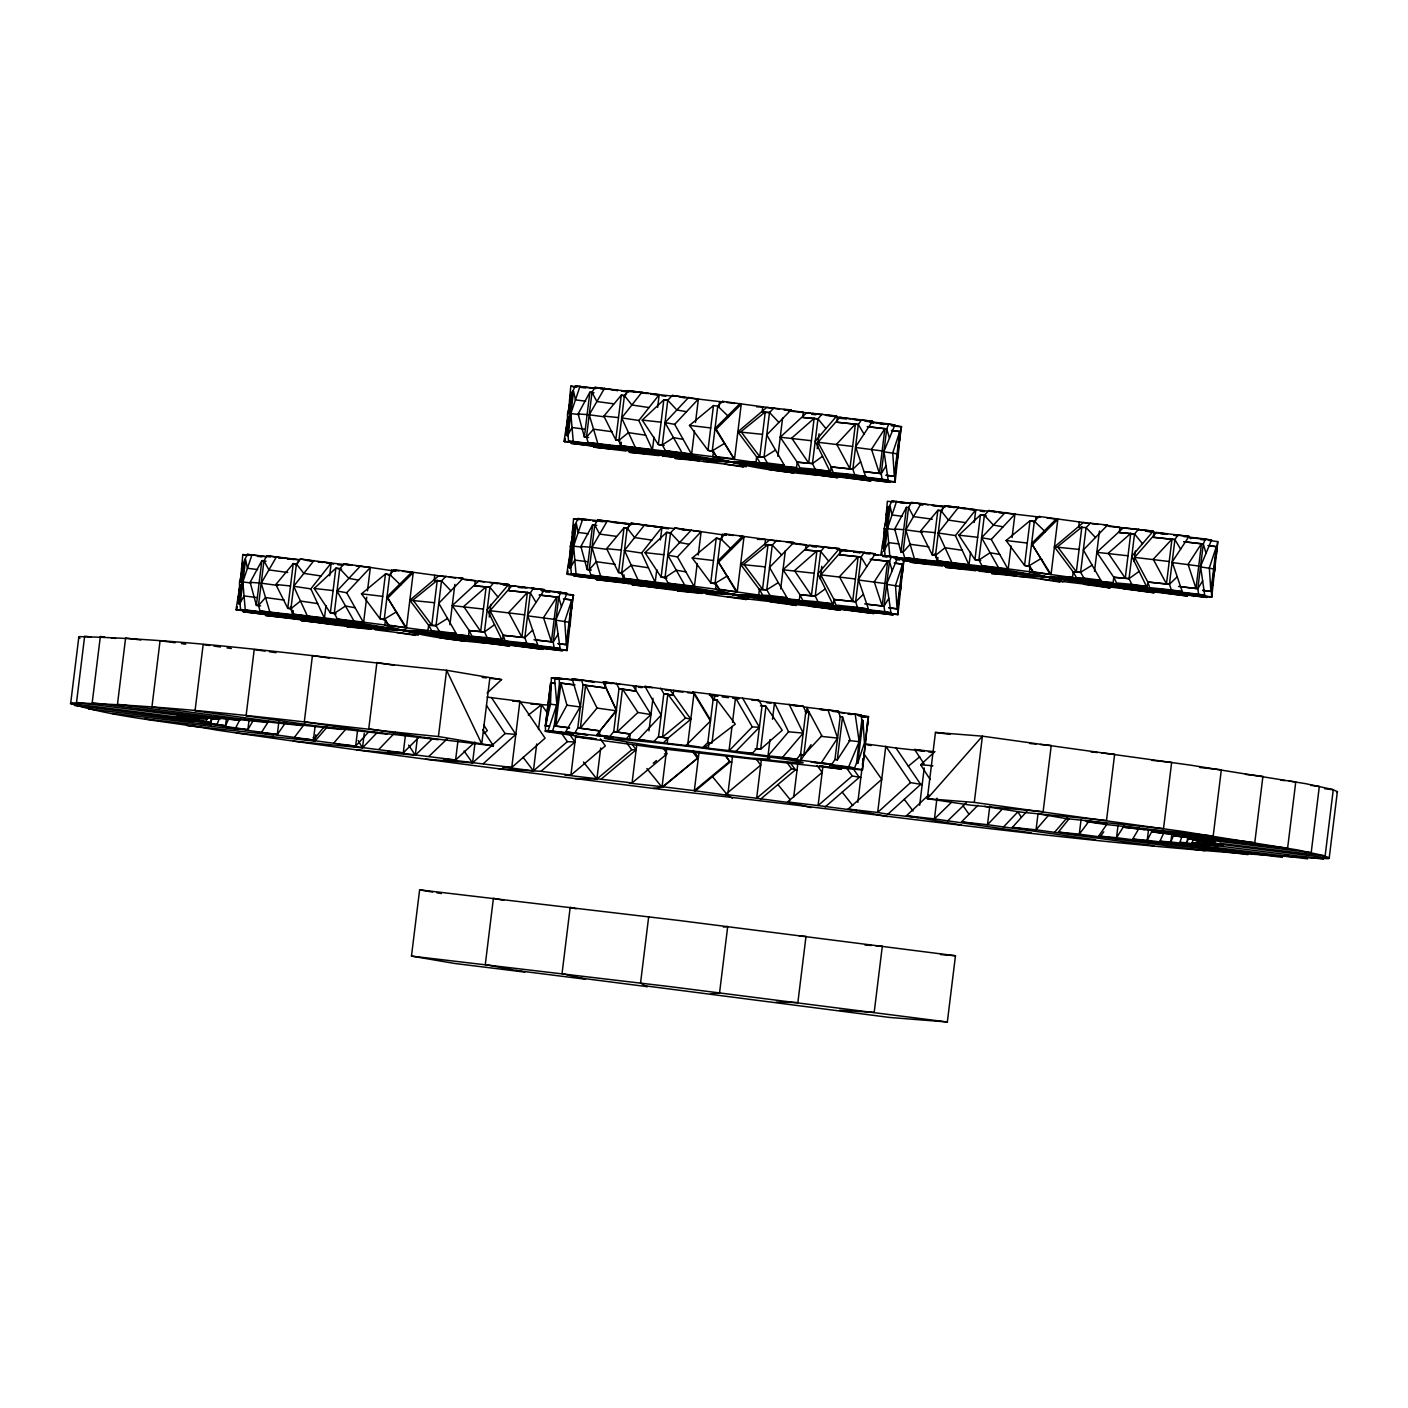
<?xml version="1.0" encoding="UTF-8"?>
<svg xmlns="http://www.w3.org/2000/svg" width="1408" height="1408" viewBox="0 0 1408 1408"><rect width="100%" height="100%" fill="white"/><g stroke="black" fill="none" stroke-linecap="round" stroke-linejoin="round"><path stroke-width="1.5" d="M256.326 597.502L244.059 595.918L239.272 604.296L239.554 582.085L244.763 559.574L247.333 554.382L270.459 556.97M863.139 758.718L862.418 769.965L819.544 766.075L841.632 769.102L671.194 749.813L585.922 738.302L575.45 736.736L596.2 738.936L545.618 731.456L545.336 725.877L550.493 704.194L551.39 678.005L561.581 679.254M584.338 429.106L572.053 427.522L567.266 435.899L567.547 413.688L572.757 391.178L575.344 386.003L594.37 388.062M587.101 561.669L574.816 560.085L570.029 568.462L570.31 546.251L575.52 523.741L578.107 518.549L597.133 520.608M570.486 612.938L570.363 623.022L567.987 633.266M898.867 543.928L888.642 542.626L883.854 550.986L884.136 528.792L889.346 506.264L891.915 501.09L912.982 503.413M898.48 444.541L898.357 454.643L895.998 464.869M901.243 577.104L901.12 587.189L899.237 595.373M1215.086 557.621L1214.946 569.73L1213.045 577.914M237.706 603.328L238.163 596.288M565.699 434.949L566.174 427.891M568.462 567.494L568.938 560.454M571.736 608.872L573.144 594.88L558.29 593.067M882.517 546.515L882.746 542.995M899.747 440.475L901.138 426.501L892.654 425.462M902.51 573.038L903.918 559.046L893.306 557.762M1216.318 555.562L1217.726 541.587L1209.243 540.549M240.504 580.712L242.792 554.558L249.146 555.333M577.157 386.936L570.786 386.162L568.515 412.333L569.589 404.184M546.163 725.208L551.091 684.939M586.291 520.274L573.549 518.725L571.278 544.896L572.352 536.73M573.144 594.88L567.125 650.566L566.826 644.741L572.317 600.019L563.464 598.875M858.018 715.282L868.208 716.514L862.418 769.965M885.262 525.413L887.374 501.248L893.728 502.04M863.051 765.107L868.208 716.514M901.138 426.501L895.118 482.17L894.837 476.344L900.328 431.622L891.475 430.496M903.918 559.046L897.882 614.733L897.6 608.907L903.091 564.186L894.238 563.042M1217.726 541.587L1211.707 597.256L1211.408 591.448L1216.899 546.726L1208.046 545.582M78.813 637.155L70.664 703.419L203.579 720.421M211.464 716.408L210.707 722.621L184.994 719.576L225.544 725.718L229.117 717.922M237.829 603.064L238.586 596.957M239.078 592.891L240.082 584.76L236.016 609.77L264.352 613.589M240.574 580.694L242.827 562.408M239.606 593.05L240.099 588.984M242.352 570.698L242.845 566.632M239.272 604.296L244.763 559.574M226.301 719.506L225.544 725.718L200.728 722.867L247.861 729.696L253.141 720.632M249.146 719.347L247.861 729.696L224.312 727.056L277.323 734.483L284.838 723.73M278.837 722.058L277.323 734.483L255.411 732.107L313.421 740.01L324.298 726.616M236.016 609.77L292.829 615.014L293.339 610.755M296.314 565.488L299.605 559.803L266.886 555.773L263.965 560.806L258.474 605.528L260.11 610.984L324.421 618.253L325.987 605.528M329.648 575.784L331.197 563.042L300.291 559.029L296.419 563.939L290.928 608.661L293.515 614.24L310.693 616.81M315.216 725.507L313.421 740.01L293.515 737.915L355.643 746.152L368.544 732.019M315.779 734.87L315.022 741.083L236.35 732.952M293.515 614.24L363.581 622.67L366.714 597.203M367.488 590.832L370.357 567.459L344.274 563.851L339.768 568.656L334.277 613.378L337.48 619.062L347.142 620.787M357.667 729.59L355.643 746.152L338.043 744.41L403.269 752.858L419.602 736.578M364.267 733.392L362.49 747.877L293.357 741.101M567.125 650.566L539.528 647.205C487.714 643.104 434.562 641.221 384.806 625.187L385.458 619.942L379.966 618.693L385.458 573.971L390.949 575.221L385.458 573.971L361.486 593.824L379.966 618.693L385.458 619.942L388.925 625.698L384.261 619.221L389.752 574.499L394.522 569.747L445.192 576.646M391.16 573.478L391.6 569.976L399.062 570.891M539.528 647.205L502.586 640.552L406.454 627.827L413.23 572.616L402.406 571.296M405.31 736.296L403.269 752.858L388.256 751.485L455.594 760.003L474.619 742.35M448.853 633.213L456.245 633.547L438.768 603.258L463.021 578.336L438.733 575.819L409.851 600.23L428.63 625.275L427.979 630.52C372.821 631.664 317.522 623.621 263.595 613.131M450.894 590.797L441.514 580.906L434.122 580.554L434.755 575.309M417.296 738.637L415.272 755.198L356.752 749.883M456.245 633.547L439.331 631.382L436.022 625.627L441.514 580.906L446.125 576.171M449.891 624.712L454.854 584.373M503.694 900.293L493.416 898.304L485.285 964.568L524.744 972.083L454.784 963.477L411.47 956.102L419.619 889.856L677.882 920.339L955.469 955.75L947.338 1021.997L889.662 1017.456L645.198 985.846L640.552 983.03L648.683 916.784M482.645 729.52L493.416 745.835L438.434 736.525L446.582 670.278C324.403 658.504 202.33 639.672 79.57 636.627L78.531 637.349L79.974 638.37M486.622 638.282L501.864 639.672L487.203 609.594L508.658 584.461L478.773 581.082L452.25 605.598L469.198 630.573L468.565 635.818L334.558 624.501M497.922 597.027L489.949 587.242L474.69 585.851L475.341 580.606L460.574 578.653M457.882 741.382L455.594 760.003L443.397 759L511.755 767.483L545.09 738.179L519.904 701.219L487.098 697.136M501.864 639.672L487.238 637.666L484.458 631.963L489.949 587.242L494.032 582.454M489.227 617.056L490.794 604.314M475.077 742.21L472.542 762.907L425.568 759.158M489.878 677.653L481.747 743.899L446.582 670.278L501.547 679.589L487.133 693.088M516.067 642.576L537.68 644.864L527.595 615.243L544.456 589.653L511.931 585.728L490.002 610.685L503.237 635.307L502.586 640.552L300.538 619.766M536.026 602.448L530.341 592.874L508.728 590.586L509.362 585.341L501.389 584.214M537.68 644.864L526.768 643.227L524.85 637.595L530.341 592.874L533.544 588.016M565.84 434.667L568.075 416.381M570.082 400.118L570.821 394.011M567.618 424.67L568.11 420.605M569.114 412.474L569.606 408.408M567.266 435.899L572.757 391.178M536.712 743.987L533.403 770.898L498.714 768.768M538.49 729.502L541.534 704.651L549.155 705.056M560.155 648.613L554.03 647.504L553.238 642.013L558.73 597.291L560.806 592.293L566.949 593.402L555.984 619.643L560.155 648.613L534.301 645.638M568.603 567.23L570.856 548.926M572.845 532.664L573.848 524.533L572.334 532.805M569.131 567.389L569.624 563.323M570.381 557.216L570.874 553.15M571.877 545.019L572.37 540.954M573.373 532.822L573.866 528.757M570.029 568.462L575.52 523.741M575.731 735.821L570.909 775.157L564.872 774.963L632.069 782.936L667.198 753.685L663.344 748.405M568.022 416.275L564.01 441.373L620.822 446.618L621.35 442.376M565.682 731.878L599.262 735.944L599.878 730.91L616.581 710.846L603.592 682.739L572.176 678.867L580.413 706.411L565.682 731.878L587.77 734.906L548.029 730.699L556.846 704.458L554.541 677.688L580.325 680.645M581.486 679.712L583.053 684.957L605.141 687.966L605.774 682.933L612.093 683.566M600.706 748L596.886 779.046L575.045 778.571M571.102 546.902L566.773 573.936L623.586 579.181L624.114 574.922M634.92 392.146L594.898 387.376L591.976 392.427L586.485 437.131L588.122 442.587L652.432 449.874L653.998 437.131M657.642 407.405L659.208 394.662L628.285 390.632L624.43 395.542L618.939 440.264L621.509 445.843L638.686 448.413M596.834 734.87L629.605 739.059L630.221 734.026L650.954 714.56L633.019 685.731L603.328 681.877L616.37 710.09L596.834 734.87L613.325 737.334L599.262 735.944M616.528 683.267L619.01 688.635L635.483 691.099L636.117 686.066L649.686 687.562M634.04 524.322L597.661 519.939L594.739 524.973L589.248 569.694L590.885 575.15L655.195 582.419L656.762 569.694M660.405 539.95L661.971 527.226L631.066 523.195L627.194 528.106L621.702 572.827L624.272 578.406L641.45 580.976M636.909 743.6L632.069 782.936L629.306 783.147L663.115 786.808L698.386 757.539L693.211 750.499M648.965 730.875L652.96 698.262M621.509 445.843L691.592 454.291L694.461 430.936M695.499 422.435L698.368 399.08L672.267 395.454L667.762 400.259L662.27 444.981L665.491 450.666L675.154 452.408M638.44 739.394L667.198 743.301L667.814 738.267L690.835 719.224L669.997 689.885L644.952 686.4L661.179 715.141L638.44 739.394L647.715 741.066L629.605 739.059M660.722 688.213L663.819 693.669L673.077 695.341L673.693 690.307L694.074 692.718L710.512 719.928M666.829 747.894L662.006 787.23L653.33 788.41M728.728 416.715L717.763 406.102L713.469 405.592L707.978 450.314L713.469 451.563L716.936 457.301L712.272 450.824L717.763 406.102L722.515 401.368L779.469 409.077M624.272 578.406L694.355 586.837L697.224 563.482M698.262 554.998L701.131 531.643L675.03 528.018L670.542 532.822L665.051 577.544L668.254 583.229L677.917 584.954M718.96 406.842L719.594 401.597L723.712 402.09L722.515 401.368M687.579 745.712L694.074 692.718L692.947 692.014L710.459 721.037L686.435 745.008L687.579 745.712L667.198 743.301M719.699 589.864L715.035 583.387L720.526 538.666L725.278 533.914L780.138 541.358M718.819 588.421L716.232 584.109L710.741 582.859L692.243 557.99L716.232 538.138L721.723 539.387L722.357 534.142L726.475 534.653L725.278 533.914M665.491 450.666L734.466 459.448L741.242 404.237L716.214 429.194L734.466 459.448L895.118 482.17M699.142 751.326L694.32 790.662L727.707 795.309L732.354 798.125M709.773 694.056L758.859 700.251L762.045 705.778L756.765 748.704L752.347 753.245L708.347 748.246L708.963 743.213L707.837 742.509L713.099 699.582L709.773 694.056L692.947 692.014M714.859 695.253L714.243 700.286L717.253 700.093L735.275 724.152L704.405 747.771L686.435 745.008M897.882 614.733L737.229 591.994L744.005 536.782L739.675 536.254M776.864 464.816L784.256 465.168L766.762 434.878L791.032 409.957L766.726 407.44L737.845 431.834L756.624 456.896L755.99 462.141L703.155 461.419L564.01 441.373M778.906 422.418L769.507 412.509L762.115 412.174L762.766 406.93L756.659 406.842M784.256 465.168L767.342 462.986L764.016 457.23L769.507 412.509L774.118 407.774M732.019 726.37L729.01 750.834L752.312 726.915L759.405 727.232L742.614 698.157M732.512 722.304L735.522 697.84L752.312 726.915M727.971 793.25L732.547 755.973M779.627 597.379L787.019 597.714L769.525 567.424L793.795 542.502L769.49 539.986L740.608 564.397L759.387 589.442L758.754 594.686C703.595 595.83 648.296 587.787 594.37 577.298M781.669 554.963L772.27 545.072L764.878 544.72L765.53 539.475L757.398 539.37M777.902 456.333L782.584 418.106M787.019 597.714L770.106 595.549L766.779 589.794L772.27 545.072L776.882 540.338M780.666 588.878L785.365 550.651M814.616 469.902L829.875 471.275L815.214 441.214L836.651 416.064L806.766 412.685L780.243 437.219L797.21 462.176L796.558 467.421L662.57 456.122M825.933 428.63L817.96 418.845L802.701 417.454L803.352 412.227L783.64 409.605L791.032 409.957M761.482 758.912L756.642 798.248L792.986 803.158L810.867 807.576M769.982 739.605L767.624 759.106L771.637 760.373A100.144 2.094 7 0 0 776.178 757.944C719.347 750.235 661.76 742.069 604.296 738.232L651.2 745.853L750.552 758.102L767.624 759.106L772.358 756.571M772.482 719.224L774.488 702.909L803.158 706.165L805.834 711.656L800.571 754.582L796.664 759.158L782.021 757.838L831.864 764.227L834.944 759.563L840.206 716.637L838.376 711.234L803.299 706.922M829.875 471.275L815.25 469.286L812.469 463.566L817.96 418.845L822.026 414.075M817.238 448.659L819.051 433.805M817.379 602.448L832.638 603.838L817.978 573.76L839.414 548.627L809.547 545.248L783.006 569.765L799.973 594.739L799.322 599.984L665.333 588.667M828.696 561.194L820.723 551.408L805.464 550.018L806.115 544.773L786.403 542.168L793.795 542.502M832.638 603.838L818.013 601.832L815.232 596.13L820.723 551.408L824.789 546.621M844.061 474.179L865.674 476.467L855.589 446.846L872.467 421.256L839.925 417.349L818.013 442.288L831.23 466.928L830.579 472.173L628.549 451.37M864.019 434.051L858.334 424.494L836.722 422.206L837.373 416.962L825.405 415.254M793.742 796.946L797.808 763.822M820.248 579.093L821.814 566.35M801.381 754.354L800.642 760.478L811.043 744.674M806.397 713.592L807.136 707.467L809.213 713.557M846.824 606.742L868.454 609.03L858.352 579.41L875.23 553.819L842.688 549.894L820.776 574.851L833.994 599.474L833.36 604.718L631.312 583.933M866.8 566.614L861.098 557.04L839.485 554.752L840.136 549.507L836.141 548.944M865.674 476.467L854.762 474.848L852.843 469.216L858.334 424.494L861.538 419.637M822.923 766.216L818.083 805.552L856.786 810.656L887.621 816.605M868.454 609.03L857.525 607.394L855.606 601.762L861.098 557.04L864.301 552.182M834.944 759.563L837.267 759.933L842.53 716.989L840.206 716.637M888.166 480.216L882.024 479.125L881.232 473.616L886.723 428.894L888.8 423.914L894.942 425.022L883.978 451.264L888.166 480.216L862.294 477.259M882.675 547.73L883.414 541.64M883.907 537.574L884.91 529.443L880.898 554.541M885.421 525.378L886.406 517.246M886.917 513.181L887.656 507.074L886.142 515.346M861.696 769.525L829.699 765.107L854.533 767.958L856.522 763.171L861.802 720.227L861.027 714.947L832.374 711.286M884.435 537.715L884.946 533.65M885.931 525.518L886.442 521.453M856.522 763.171L857.666 763.4L862.946 720.456L861.802 720.227M883.854 550.986L889.346 506.264M857.806 802.384L861.872 769.243M862.382 765.107L863.139 758.894M890.93 612.779L884.787 611.67L883.995 606.179L889.486 561.458L891.581 556.459L897.706 557.568L886.741 583.81L890.93 612.779L865.058 609.805M928.946 546.832L910.114 544.262L903.056 552.235L900.962 552.059L906.453 507.338L908.547 507.514L913.493 516.613L932.325 519.182M895.453 558.272L937.411 561.704L937.922 557.462M919.653 805.253L924.229 767.994M1336.562 792.458L1337.6 791.736L1332.232 789.395L1305.797 783.693L1191.08 765.23L982.432 736.173L935.458 732.424L927.326 798.688L970.974 805.2L1043.117 811.694L1051.248 745.448L1040.406 744.462M936.971 798.178L934.437 818.893L1031.096 832.814M941.987 510.294L944.187 506.493L911.469 502.48L908.547 507.514L903.056 552.235L904.693 557.674L969.003 564.96L970.57 552.218M974.23 522.491L975.797 509.749L944.874 505.736L941.002 510.629L935.51 555.35L938.098 560.947L955.275 563.517M974.283 802.419L982.432 736.173L927.326 798.688L974.283 802.419L1182.949 831.494L1297.666 849.957L1324.101 855.659L1329.469 857.982L1328.43 858.704C1105.984 848.074 884.928 813.93 663.608 789.694C514.554 771.091 365.552 751.925 216.92 730.101C168.256 721.248 117.691 718.01 70.4 703.595L71.438 702.891C194.198 705.936 316.272 724.75 438.434 736.525M938.098 560.947L1008.163 569.378L1011.032 546.022M1012.07 537.522L1014.939 514.166L988.856 510.541L984.35 515.346L978.859 560.067L982.08 565.752L991.725 567.494M989.789 806.08L987.501 824.701L1095.565 839.749M1035.531 521.928L1030.04 520.678L1006.069 540.531L1024.549 565.4L1030.04 566.65L1033.507 572.405L1028.861 565.91L1034.352 521.189L1039.104 516.454L1087.627 523.072M1035.742 520.186L1036.182 516.683L1040.283 517.194L1039.104 516.454M1211.707 597.256L1051.037 574.534L1057.813 519.323L1047.006 518.003M1038.083 813.261L1036.042 829.822L1153.786 845.768M1093.435 579.902L1100.827 580.254L1083.35 549.965L1107.603 525.043L1083.315 522.526L1054.434 546.92L1073.213 571.982L1072.562 577.227L1019.726 576.506L904.693 559.768M1079.338 522.016L1078.704 527.261L1086.096 527.595L1095.477 537.504M1100.827 580.254L1083.931 578.072L1080.605 572.317L1086.096 527.595L1090.707 522.861M1094.474 571.419L1099.437 531.062M1081.062 819.685L1079.285 834.17L1058.376 832.11L1068.883 819.034M1131.205 584.989L1146.464 586.379L1131.786 556.301L1153.24 531.168L1123.355 527.771L1096.832 552.306L1113.781 577.28L1113.147 582.525L979.158 571.208M1142.504 543.734L1134.531 533.931L1119.272 532.558L1119.923 527.314L1105.157 525.36M1146.464 586.379L1131.821 584.373L1129.04 578.653L1134.531 533.931L1138.614 529.162M1134.074 561.634L1135.376 551.021M1160.65 589.283L1182.262 591.571L1172.178 561.95L1189.038 536.36L1156.514 532.435L1134.602 557.392L1147.819 582.014L1147.168 587.259L945.12 566.474M1180.608 549.155L1174.923 539.581L1153.31 537.293L1153.944 532.048L1145.971 530.922M1118.058 825.264L1116.526 837.69L1098.698 836.035L1107.216 823.803M1182.262 591.571L1171.35 589.934L1169.432 584.302L1174.923 539.581L1178.126 534.723M1148.488 829.946L1147.221 840.294L1132.736 839.098L1139.283 827.834M1204.738 595.32L1198.613 594.211L1197.821 588.702L1203.312 543.981L1205.389 539L1211.531 540.109L1200.566 566.35L1204.738 595.32L1178.883 592.346M1171.861 833.694L1170.84 841.966L1159.946 841.245L1163.466 833.624M1181.998 836.282L1179.904 842.442L1187.05 842.67L1187.806 836.458M1337.336 791.93L1329.187 858.176L1196.272 841.174M236.755 610.227L237.318 606.813M564.766 441.848L565.312 438.416M595.109 577.755L567.53 574.394L568.075 570.979M881.619 555.227L882.165 551.795M241.56 568.638L242.704 562.443M569.554 400.259L571.085 391.987M558.342 643.702L566.826 644.741L568.339 636.504M886.354 475.323L894.837 476.344L896.35 468.125M889.117 607.869L897.6 608.907L899.114 600.67M1202.925 590.41L1211.408 591.448L1212.922 583.211M1323.344 859.126L1192.277 842.67L1193.21 838.499M866.518 730.03L868.472 722.11M74.747 705.584L206.166 721.406L207.258 717.411M1187.05 842.67L1188.792 836.458M857.666 763.4L864.442 742.861L862.946 720.456M212.027 718.661L210.707 722.621L206.166 721.406M271.867 613.237L245.256 609.822L242.845 581.944L252.032 554.611M599.861 444.84L573.25 441.426L570.838 413.547L580.043 386.214M602.624 577.403L576.03 573.989L573.619 546.11L582.806 518.778M552.534 730.91L554.224 725.93L559.486 682.986L559.046 677.899M916.45 559.944L889.838 556.512L887.427 528.651L896.614 501.301M217.184 724.064L219.507 718.15M1174.131 833.8L1170.84 841.966L1307.662 858.845M831.864 764.227L811.114 762.045L848.637 766.902L859.162 741.699L855.149 713.891M235.787 727.602L240.838 717.904M1152.149 830.826L1147.221 840.294L1282.389 857.349M260.568 605.898L256.379 605.352L250.131 582.314L261.87 560.63L263.965 560.806L268.91 569.906L287.742 572.493M588.562 437.518L584.373 436.955L578.125 413.917L589.864 392.234L591.976 392.427L596.904 401.526L613.642 403.814M591.325 570.064L587.154 569.518L580.888 546.48L592.645 524.797L594.739 524.973L599.667 534.072L616.405 536.36M574.394 684.904L559.486 682.986L560.912 683.074L566.914 705.197L555.632 726.018L554.224 725.93L569.114 727.83M900.962 552.059L894.714 529.003L906.453 507.338M269.808 611.864L261.219 583.176L276.584 556.653M597.802 443.467L589.23 414.779L604.578 388.256M624.307 397.091L627.598 391.406L621.614 390.861M600.565 576.03L591.994 547.342L607.358 520.819M627.07 529.654L630.362 523.97L624.378 523.424M574.974 732.723L577.79 727.883L583.053 684.957L605.141 687.966M597.08 735.75L599.878 730.91L577.79 727.883L599.878 730.91M914.39 558.554L905.802 529.866L921.166 503.342M535.99 640.024L553.238 642.013L558.078 634.163M863.984 471.645L881.232 473.616L886.072 465.784M866.747 604.19L883.995 606.179L888.835 598.33M1180.573 586.731L1197.821 588.702L1202.661 580.87M1124.411 825.352L1116.526 837.69L1247.928 854.621M261.73 732.002L268.664 721.178M837.267 759.933L850.133 740.098L842.53 716.989M821.392 762.661L837.584 738.091L827.886 709.667M1088.402 822.026L1079.285 834.17L1204.843 850.749M1099.859 837.056L1103.784 831.846M294.571 737.158L304.762 723.694M307.243 615.701L293.674 586.291L314.037 560.49M293.674 586.291L310.851 588.861L331.197 563.042L350.064 565.136M635.254 447.304L621.685 417.912L642.03 392.093M621.685 417.912L638.862 420.464L659.208 394.662L674.027 396.299M638.018 579.867L624.448 550.458L644.794 524.656M624.448 550.458L641.626 553.027L661.971 527.226L674.766 528.634M610.016 736.278L613.73 731.562L619.01 688.635L635.483 691.099M626.507 738.742L630.221 734.026L613.73 731.562L630.221 734.026M951.826 562.39L938.256 532.998L958.619 507.179M938.256 532.998L955.434 535.568L975.797 509.749L994.646 511.843M291.826 608.907L287.76 608.326L275.862 584.514L293.251 563.605L296.419 563.939L303.846 573.39L321.024 575.96M619.837 440.51L615.771 439.93L603.874 416.117L621.262 395.208L624.43 395.542L631.858 404.994L649.035 407.563M622.6 573.074L618.534 572.493L606.637 548.68L624.026 527.771L627.194 528.106L634.621 537.557L651.798 540.126M597.045 708.066L580.342 728.13L585.622 685.203L597.045 708.066L616.581 710.846M936.408 555.614L932.342 555.034L920.445 531.203L937.834 510.312L941.002 510.629L948.429 520.098L965.606 522.65M752.347 753.245L745.237 752.928L767.976 755.92L788.568 731.79L803.211 733.11L789.114 704.246M767.976 755.92L782.619 757.24L803.211 733.11M1048.538 815.214L1036.042 829.822L1012.387 827.358L1026.978 811.219M1054.416 832.48L1067.616 817.062M327.272 726.898L315.022 741.083L313.157 737.44M333.802 743.002L346.069 728.816M412.051 571.894L387.006 596.851L406.454 627.827L353.936 620.946L337.022 591.008L360.712 565.734M337.022 591.008L346.685 592.75L370.357 567.459L395.789 571.226M681.93 452.549L665.016 422.611L688.706 397.338M665.016 422.611L674.678 424.354L698.368 399.08L719.594 401.597M742.808 536.061L717.781 561.018L737.229 591.994L684.693 585.112L667.797 555.174L691.469 529.901M667.797 555.174L677.442 556.917L701.131 531.643L726.546 535.392M654.227 741.206L658.539 736.595L663.819 693.669L673.077 695.341M663.485 742.878L667.814 738.267L658.539 736.595L667.814 738.267M1056.634 518.584L1031.606 543.558L1051.037 574.534L998.518 567.653L981.605 537.715L1005.294 512.442M981.605 537.715L991.267 539.44L1014.939 514.166L1036.182 516.683M1001.986 809.477L987.501 824.701L961.488 821.885L978.032 805.218M1003.376 827.094L1017.861 811.87L1021.363 817.274M377.485 732.248L362.49 747.877L358.142 740.52M378.822 749.443L395.331 732.248M736.12 751.168L759.405 727.232M388.203 597.59L413.23 572.616M734.466 459.448L715.018 428.472L740.045 403.498M718.978 561.757L744.005 536.782M705.918 593.965L746.152 599.526L748.528 597.15M703.261 747.067L707.837 742.509L711.99 743.019L717.253 700.093L713.099 699.582L714.243 700.286L710.917 694.76M1032.786 544.298L1057.813 519.323M951.544 802.314L934.437 818.893L906.453 815.742L928.893 794.763M947.549 820.987L966.222 802.894M526.768 643.227L505.138 640.939L503.237 635.307L524.85 637.595L532.646 630.098M854.762 474.848L833.149 472.56L831.23 466.928L852.843 469.216L860.658 461.701M857.525 607.394L835.912 605.106L833.994 599.474L855.606 601.762L863.421 594.264M1171.35 589.934L1149.72 587.646L1147.819 582.014L1169.432 584.302L1177.229 576.787M432.186 738.971L415.272 755.198L408.637 745.096M428.894 756.395L447.357 738.69M336.178 613.853L330.352 612.92L314.23 588.474L335.843 568.198L339.768 568.656L348.867 578.371L358.512 580.114M664.171 445.474L658.346 444.541L642.242 420.094L663.837 399.819L667.762 400.259L676.861 409.974L686.523 411.717M666.934 578.019L661.109 577.086L645.005 552.64L666.6 532.365L670.542 532.822L679.624 542.538L689.286 544.28M637.93 712.483L617.179 731.931L622.459 689.005L637.93 712.483L650.954 714.56M980.76 560.56L974.934 559.627L958.813 535.181L980.426 514.906L984.35 515.346L993.45 525.078L1003.112 526.803M484.141 733.533L487.326 730.576L483.771 725.067M930.125 779.486L920.674 764.755L934.965 751.52M922.187 784.555L910.518 782.619L877.659 812.469L848.162 809.072L881.725 779.346L863.562 753.262M910.518 782.619L885.79 746.222L877.659 812.469L887.832 814.229L920.691 784.397L895.963 747.982L864.723 743.794M491.392 697.453L515.838 734.36L505.12 733.55L472.542 762.907L464.094 751.062M483.243 763.717L515.838 734.36M860.851 777.533L852.227 775.949L818.083 805.552L787.547 801.944L822.149 772.429L817.115 765.442M825.141 806.96L859.285 777.357L853.371 769.014M570.046 734.994L574.974 742.034L567.354 741.629L533.403 770.898L502.586 766.885L511.755 767.483L519.904 701.219L512.547 700.744M523.107 757.31L533.403 770.898L541.024 771.302L574.974 742.034M797.051 770.035L791.613 768.821L756.642 798.248L725.542 794.482L760.725 765.125L756.853 759.862M760.461 799.269L795.432 769.842L790.557 763.154M632.333 744.515L636.134 749.813L631.734 749.813L596.886 779.046L583.458 762.045M601.286 779.046L636.134 749.813M653.242 763.206L656.445 760.549M698.386 757.539L662.006 787.23L646.87 768.522M725.718 756.078L729.608 761.358L694.32 790.662L663.115 786.808M694.848 791.296L730.136 761.992L731.773 762.186M867.539 478.808C815.707 474.725 762.573 472.842 712.818 456.808L713.469 451.563L707.978 450.314L689.48 425.427L713.469 405.592M685.555 718.01L662.534 737.07L667.814 694.144L685.555 718.01L690.835 719.224M908.318 766.181L919.741 756.8M528.282 715.158L541.534 704.651L547.677 713.451M487.238 637.666L471.997 636.293L469.198 630.573L484.458 631.963L494.56 624.677M815.25 469.286L799.99 467.896L797.21 462.176L812.469 463.566L822.554 456.28M818.013 601.832L802.754 600.459L799.973 594.739L815.232 596.13L825.317 588.843M1131.821 584.373L1116.579 582.982L1113.781 577.28L1129.04 578.653L1139.142 571.384M439.331 631.382L431.939 631.03L428.63 625.275L436.022 625.627L447.533 618.446M767.342 462.986L759.95 462.651L756.624 456.896L764.016 457.23L775.526 450.05M770.106 595.549L762.714 595.197L759.387 589.442L766.779 589.794L778.29 582.613M1083.931 578.072L1076.522 577.738L1073.213 571.982L1080.605 572.317L1092.115 565.154M384.261 619.221L396.158 612.022L397.355 612.744M712.272 450.824L724.17 443.626L725.366 444.365M721.723 539.387L716.232 538.138L710.741 582.859L715.035 583.387L726.933 576.189L728.13 576.91M1028.861 565.91L1040.758 558.712L1041.938 559.451M176.686 716.461L207.574 718.925L76.525 702.451L84.656 636.205L91.08 637.014M1223.182 845.117L1192.277 842.67M723.378 927.08L727.707 926.499L719.576 992.746L710.899 993.925M567.547 413.688L570.011 413.547M762.115 412.174L769.507 412.509M737.845 431.834L762.52 434.333M756.624 456.896L764.016 457.23M570.31 546.251L572.774 546.093M884.136 528.792L886.6 528.634M764.878 544.72L772.27 545.072M239.554 582.085L242.018 581.926M434.122 580.554L441.514 580.906M740.608 564.397L765.283 566.878M1054.434 546.92L1079.091 549.419M409.851 600.23L434.509 602.712M545.688 592.029L549.806 592.046M759.387 589.442L766.779 589.794M1073.213 571.982L1080.605 572.317M428.63 625.275L436.022 625.627M727.443 596.658L826.426 608.027L870.302 611.371M1019.726 576.506L1140.251 590.568L1184.11 593.894M181.438 715.651L219.965 719.154L212.819 718.907M1218.413 845.926L1179.904 842.442M799.445 936.197L806.01 936.338L797.861 1002.584L776.019 1002.109M585.675 401.192L575.45 399.89L573.584 391.195L568.093 435.917L568.568 441.214L573.25 441.426M682.282 458.726L674.89 458.392L699.178 460.909M920.322 504.592L923.226 504.733L919.125 504.205M1103.907 524.867L1107.603 525.043M889.838 556.512L885.139 556.301L884.682 551.003L890.173 506.282L892.021 514.976L902.246 516.296M895.418 559.469L900.117 559.68L896.016 559.152M998.853 573.813L991.461 573.478L1015.766 575.995M588.438 533.755L578.213 532.435L576.365 523.741L570.874 568.462L571.331 573.76L576.03 573.989M459.325 578.16L463.021 578.336M685.045 591.29L677.653 590.938L701.941 593.454M257.664 569.589L247.438 568.269L245.59 559.574L240.099 604.296L240.557 609.594L245.256 609.822M354.27 627.123L346.878 626.771L371.184 629.288M758.859 700.251L751.749 699.917L755.568 700.41M862.787 717.13L865.779 717.27L861.538 716.725M530.693 703.982L541.534 704.651L512.776 700.885M864.987 945.067L871.482 945.472M875.811 945.736L882.323 946.141L874.192 1012.387L839.502 1010.258M140.835 639.989L125.611 638L117.48 704.246L215.301 717.112L267.133 722.48L151.941 706.957L160.072 640.71L175.032 642.734M612.269 390.069L617.901 390.526L594.898 387.376M802.701 417.454L817.96 418.845M578.125 413.917L587.118 414.603M780.243 437.219L811.413 440.704M797.21 462.176L812.469 463.566M1119.272 532.558L1134.531 533.931M894.714 529.003L903.707 529.69M1096.832 552.306L1128.002 555.79M613.342 522.491L620.682 523.09L597.661 519.939M805.464 550.018L820.723 551.408M1113.781 577.28L1129.04 578.653M580.888 546.48L589.899 547.166M783.006 569.765L814.176 573.25M799.973 594.739L815.232 596.13M278.643 558.026L280.896 558.202M474.69 585.851L489.949 587.242M250.131 582.314L259.125 582.982M452.25 605.598L483.419 609.083M469.198 630.573L484.458 631.963M587.805 681.402L594.282 681.894L572.176 678.867M760.443 705.866L765.952 706.288L782.232 730.259L760.672 749.214L755.181 748.792M940.526 954.554L955.469 955.75M920.674 764.755L932.888 765.758L931.392 765.565M788.216 410.942L810.515 413.195M1109.117 526.398L1153.24 531.168M793.144 543.682L822.36 546.99M464.534 579.691L484.37 581.838M243.848 719.365L301.171 725.542L195.026 710.846L203.157 644.582L209.669 645.498M825.757 415.078L836.651 416.064M644.512 453.64L629.253 452.267L659.138 455.646M944.187 506.493L932.219 505.419L945.155 507.162M826.338 547.448L839.414 548.627M961.083 568.744L945.842 567.354L975.726 570.733M647.275 586.203L632.016 584.813L661.901 588.21M299.605 559.803L287.637 558.712L294.096 559.574M489.79 582.578L508.658 584.461M316.501 622.037L301.259 620.646L331.144 624.043M603.592 682.739L605.774 682.933M792.704 705.214L803.158 706.165M1029.582 743.477L1036.077 744.075M279.611 722.586L341.493 729.485L246.083 715.827L254.214 649.581L265.056 651.13M638.317 687.227L642.171 687.597M1101.69 752.963L1114.643 754.23L1106.512 820.477L1021.046 812.134L984.597 806.397M1090.883 751.907L1097.36 752.541M836.722 422.206L858.334 424.494M603.874 416.117L618.517 417.578M818.013 442.288L852.65 446.424M831.23 466.928L852.843 469.216M947.848 506.862L955.17 507.602M1153.31 537.293L1174.923 539.581M920.445 531.203L935.088 532.664M1134.602 557.392L1169.221 561.51M1147.819 582.014L1169.432 584.302M839.485 554.752L861.098 557.04M606.637 548.68L621.28 550.141M820.776 574.851L855.413 578.987M833.994 599.474L855.606 601.762M306.926 560.525L312.418 561.07M508.728 590.586L530.341 592.874M275.862 584.514L290.506 585.974M490.002 610.685L524.638 614.821M503.237 635.307L524.85 637.595M805.13 711.709L809.107 712.114L821.814 735.75L803.845 755.04L799.867 754.635M321.974 726.722L387.482 734.237L304.304 721.829L312.435 655.582L329.472 658.134M1151.973 760.355L1171.65 762.397L1163.518 828.643L1066.05 818.576L1037.379 813.701M811.571 414.304L815.866 414.744M1145.355 531.168L1167.426 534.072M812.187 546.638L816.482 547.078M502.92 584.69L516.102 586.362M648.982 393.571L642.242 392.867L646.518 393.483M650.725 393.765L659.208 394.662M853.002 419.197L872.467 421.256M615.067 449.363L593.454 447.075L625.979 451M975.797 509.749L944.874 505.736M1173.902 534.758L1189.038 536.36M645.005 525.43L661.971 527.226M875.23 553.819L853.6 551.531L860.27 552.605M931.656 564.45L910.026 562.162L942.568 566.086M617.83 581.909L596.218 579.621L628.742 583.546M317.469 561.598L331.197 563.042M517.792 586.608L527.155 587.822M531.485 588.28L544.456 589.653M287.074 617.742L265.443 615.454L297.986 619.379M633.019 685.731L636.117 686.066M819.702 709.262L838.376 711.234M820.97 736.349L837.584 738.091M370.322 731.702L438.381 739.71L368.755 728.781L376.904 662.517L393.853 665.192M1199.598 767.448L1221.334 769.789L1213.186 836.053L1105.298 824.437L1086.43 821.586L1106.354 823.662L1084.846 820.494M186.666 725.542L273.627 734.923M867.416 426.659L886.723 428.894L889.469 438.134M642.242 420.094L661.091 422.171M856.187 447.55L882.147 450.947M864.107 471.61L881.232 473.616M1183.987 541.746L1203.312 543.981L1206.04 553.221M958.813 535.181L977.68 537.275M1172.776 562.637L1198.736 566.034M1178.496 586.467L1197.821 588.702M870.179 559.205L889.486 561.458L892.232 570.698M645.005 552.64L663.854 554.734M858.968 580.096L884.91 583.51M864.688 603.926L883.995 606.179M539.405 595.038L558.73 597.291L561.458 606.531M314.23 588.474L333.098 590.568M528.194 615.93L554.154 619.344M533.914 639.76L553.238 642.013M423.861 737.458L493.416 745.835M1245.446 774.382L1262.923 776.318L1254.792 842.582L1122.546 827.094L1144.458 829.488L1126.242 826.672M482.17 677.406L486.482 677.899M490.794 678.374L501.547 679.589M924.158 763.998L914.584 749.496L933.962 751.678M145.077 719.013L238.955 729.485M839.925 418.246L846.402 418.986M604.419 447.656L854.726 475.886M1160.826 533.826L1165.138 534.318M1173.762 535.286L1178.074 535.779L1174.078 535.128M840.523 550.563L847 551.285M853.477 552.024L859.954 552.746M920.99 562.742L1171.298 590.99M607.182 580.202L857.49 608.45M518.39 587.365L522.702 587.858M276.408 616.035L526.715 644.283M895.963 747.982L924.088 751.186M1289.288 781.141L1295.765 781.88L1287.616 848.144L1151.99 831.882L1175.557 834.522L1160.914 832.11M887.832 814.229L918.122 817.678L961.418 825.053M411.47 956.102L669.75 986.586L947.338 1021.997M686.118 397.672L672.267 395.454M690.254 398.147L698.368 399.08M865.093 421.186L888.8 423.914M871.235 422.294L894.942 425.022M867.328 426.677L886.723 428.894M596.834 446.283L570.962 443.326L602.976 447.392M856.152 476.15L882.024 479.125M998.501 512.283L1014.939 514.166M1183.829 536.536L1205.389 539M1189.971 537.627L1211.531 540.109M1183.899 541.763L1203.312 543.981M688.882 530.235L680.838 529.302L685.15 530.024M693.018 530.71L701.131 531.643M982.08 565.752L998.518 567.653M865.709 553.502L870.021 553.995M874.333 554.488L891.581 556.459M873.998 554.84L878.31 555.35M882.622 555.843L897.706 557.568M902.634 560.138L913.422 561.387M1172.741 591.237L1198.613 594.211M902.317 560.507L919.547 562.478M872.238 559.469L889.486 561.458M668.254 583.229L684.693 585.112M599.597 578.846L573.725 575.872L605.739 579.955M858.933 608.714L884.787 611.67M356.013 565.822L370.357 567.459M541.411 590.075L560.806 592.293M566.949 593.402L541.077 590.427L542.15 590.674M539.317 595.056L558.73 597.291M337.48 619.062L353.936 620.946M268.84 614.68L242.968 611.706L274.965 615.789M528.158 644.547L554.03 647.504M669.997 689.885L673.693 690.307M665.227 690.096L669.17 690.536M675.083 691.222L682.95 692.12M838.27 712.342L844.483 713.046M848.619 713.522L861.027 714.947M1280.646 780.155L1284.958 780.648M848.813 740.52L859.162 741.699M112.235 713.451L211.552 724.856M1310.725 785.365L1319.331 786.386L1311.2 852.632L1174.325 835.859L1199.141 838.728L1188.317 836.739M88.669 708.963L191.858 721.107M516.12 970.499L585.358 979.211L562.038 973.579L570.187 907.333L576.136 908.811M689.48 425.427L710.723 427.944M884.418 451.862L897.054 453.834M885.984 475.2L894.837 476.344M1006.069 540.531L1027.294 543.048M1201.006 566.966L1213.643 568.92M1202.555 590.304L1211.408 591.448M692.243 557.99L713.486 560.507M887.181 584.426L899.818 586.397M888.747 607.763L897.6 608.907M361.486 593.824L382.712 596.341M556.424 620.259L569.043 622.23M557.973 643.597L566.826 644.741M866.606 478.227L591.589 444.734M1183.178 593.331L908.178 559.821M595.302 577.861L869.37 610.79M264.528 613.694L538.595 646.624M687.544 692.648L694.074 693.44M709.333 695.288L717.904 696.344M1324.646 788.709L1333.253 789.747L1325.122 855.994L1219.698 843.304L1222.478 844.342L1189.162 838.974L1214.875 842.019L1208.011 840.488M579.92 977.997L647.363 986.674L645.198 985.846M727.056 402.494L734.747 403.445M581.398 387.464L585.64 387.974M879.93 423.914L884.171 424.424M575.784 387.147L570.786 386.162M891.299 425.674L901.894 426.958M891.845 430.602L900.328 431.622M715.739 456.579L733.269 458.709M866.782 478.35L894.362 481.712M703.155 461.419L746.31 466.734M900.099 502.814L904.341 503.325M1200.76 539.51L1205.002 540.038M1208.416 545.688L1216.899 546.726M1032.328 571.666L1051.037 574.534M728.147 534.846L733.181 535.462M592.645 521.048L596.904 521.558M882.693 556.459L886.934 556.987M578.547 519.71L573.549 518.725M1183.354 593.437L1210.95 596.798M894.608 563.147L903.091 564.186M718.502 589.125L737.229 591.994M869.546 610.896L897.125 614.258M257.646 556.371L261.888 556.882M247.79 555.544L242.792 554.558M567.53 594.581L573.901 595.355M565.963 599.245L572.317 600.019M387.746 624.958L406.454 627.827M538.771 646.73L566.368 650.091M375.144 629.798L418.317 635.131M847.827 714.032L851.91 714.525M560.278 679.448L551.39 678.005M858.739 715.722L868.93 716.971M554.682 683.443L550.616 682.933L545.336 725.877L549.419 726.37M704.405 747.771L708.347 748.246M544.896 731.016L573.566 733.99L548.029 730.699M664.418 753.896L666.072 754.107M722.11 696.872L728.429 697.664M732.653 698.21L738.971 699.002M554.805 683.373L550.757 682.862L545.477 725.806L549.542 726.317M550.493 704.194L556.565 704.95M594.053 444.576L865.075 478.966M910.642 559.68L1181.646 594.053M596.834 577.139L867.838 611.512M266.059 612.973L537.064 647.346M600.494 388.854L604.595 389.382M575.344 386.003L595.795 388.626M570.838 413.547L579.04 414.603M863.966 478.914L890.578 482.328L859.267 478.702M568.568 441.214L595.162 444.629M1091.869 523.618L1098.134 524.427M891.915 501.09L910.342 503.466M887.427 528.651L895.611 529.69M1180.555 594L1207.149 597.432L1175.856 593.789M895.365 557.621L911.75 559.715M601.216 521.136L605.317 521.664M578.107 518.549L590.374 520.133M594.475 520.661L602.659 521.717M573.619 546.11L581.803 547.166M866.73 611.477L893.341 614.891L862.03 611.248M571.331 573.76L597.925 577.192M449.363 577.192L455.629 578.002M247.333 554.382L265.76 556.758M242.845 581.944L251.029 583M535.973 647.31L562.566 650.725L531.274 647.082M240.557 609.594L267.168 613.026M554.541 677.688L571.56 679.888M104.685 637.05L100.338 636.486L92.206 702.733L194.392 715.88L239.923 720.333L215.301 717.112M111.214 637.877L115.562 638.44M541.024 771.302L570.909 775.157L605.352 745.923L600.354 738.866M762.045 705.778L765.952 706.288L760.672 749.214L756.765 748.704M1159.946 841.245L1184.568 844.466M594.053 392.797L589.864 392.234L584.373 436.955L586.485 437.131L593.525 429.158L612.357 431.746M596.816 525.36L592.645 524.797L587.154 569.518L589.248 569.694L596.288 561.722L615.12 564.291M266.059 561.176L261.87 560.63L256.379 605.352L258.474 605.528L265.531 597.555L284.363 600.125M757.592 700.674L774.488 702.909L788.568 731.79M574.974 684.939L560.912 683.074L555.632 726.018L569.712 727.883M566.914 705.197L580.976 707.062M622.107 391.195L628.566 392.058M608.854 445.526L850.274 478.016M925.443 560.63L1166.862 593.102M618.394 522.878L631.33 524.621M611.618 578.09L853.037 610.562M280.861 613.923L522.28 646.395M935.458 732.424L950.03 734.378M1132.736 839.098L1156.003 842.23M181.438 643.597L185.715 644.178M812.381 413.459L821.41 414.691M589.23 414.779L603.874 416.786M848.003 477.805L871.024 480.955L838.306 476.925M588.122 442.587L611.125 445.738M911.469 502.48L928.206 504.768M905.802 529.866L922.557 532.154M1164.592 592.891L1187.595 596.042L1154.894 592.011M904.693 557.674L927.714 560.824M591.994 547.342L606.637 549.331M850.766 610.368L873.787 613.518L841.069 609.488M590.885 575.15L613.888 578.301M266.886 555.773L289.907 558.923M261.219 583.176L277.957 585.464M520.01 646.202L543.013 649.352L510.312 645.322M260.11 610.984L283.131 614.134M782.619 757.24L796.664 759.158M1098.698 836.035L1120.258 839.01M805.834 711.656L809.107 712.114L803.845 755.04L800.571 754.582M213.998 646.096L220.51 646.994M227.022 647.909L231.352 648.507M766.762 702.715L770.898 703.296M625.328 395.789L621.262 395.208L615.771 439.93L618.939 440.264L628.478 432.643L645.656 435.213M941.899 510.893L937.834 510.312L932.342 555.034L935.51 555.35L945.067 547.73L962.245 550.299M828.168 547.818L832.146 548.381M628.091 528.352L624.026 527.771L618.534 572.493L621.702 572.827L631.242 565.206L648.419 567.776M493.398 583.07L497.394 583.651M297.317 564.186L293.251 563.605L287.76 608.326L290.928 608.661L300.485 601.04L317.662 603.592M791.824 705.285L797.562 706.112M1058.376 832.11L1077.877 834.874M269.403 651.746L275.915 652.678M650.795 394.117L657.219 395.05M661.496 395.666L665.773 396.282M635.466 448.078L823.662 475.464M960.96 508.27L965.237 508.886M969.514 509.52L975.938 510.453M980.214 511.069L984.491 511.685M952.054 563.165L1140.251 590.568M653.558 526.662L657.835 527.296M662.112 527.912L668.536 528.845M638.229 580.624L826.426 608.027M318.525 561.88L322.802 562.496M327.078 563.13L333.485 564.062M337.762 564.678L342.038 565.294M307.472 616.458L495.669 643.861M1012.387 827.358L1029.547 829.893M837.373 416.962L850.837 418.968M628.285 390.632L645.462 393.202M820.442 475.13L837.619 477.699L806.696 473.669M1137.03 590.216L1154.208 592.786L1123.285 588.773M840.136 549.507L851.928 551.285M631.066 523.195L648.226 525.765M823.205 607.675L840.382 610.245L809.477 606.232M300.291 559.029L313.174 560.947M492.448 643.509L509.626 646.078L478.702 642.066M603.328 681.877L619.819 684.341M961.488 821.885L976.008 824.12M853.512 419.408L859.496 420.358M667.726 400.435L663.837 399.819L658.346 444.541L662.27 444.981L673.499 437.624L683.162 439.366M986.251 515.838L980.426 514.906L974.934 559.627L978.859 560.067L990.088 552.728L999.733 554.453M670.49 532.998L666.6 532.365L661.109 577.086L665.051 577.544L676.262 570.187L685.925 571.912M522.843 587.365L525.501 587.787M341.669 569.131L335.843 568.198L330.352 612.92L334.277 613.378L345.506 606.021L355.15 607.746M820.072 709.403L825.827 710.318M914.584 749.496L924.317 751.115M906.453 815.742L918.122 817.678M680.222 397.109L684.552 397.848M671.282 451.968L787.846 471.592M998.958 512.565L1003.288 513.286M987.87 567.054L1104.418 586.678M674.062 584.514L790.61 604.138M343.288 620.347L459.835 639.971M928.418 751.802L932.747 752.541M419.619 889.856L432.608 892.074M436.938 892.795L441.267 893.534M783.992 471.134L793.637 472.877L767.554 469.251M988.856 510.541L996.582 511.931M1100.563 586.238L1110.226 587.963L1084.125 584.355M675.03 528.018L684.693 529.742M786.755 603.698L796.4 605.44L770.317 601.814M533.491 589.072L534.934 589.336M344.274 563.851L351.982 565.242M455.981 639.531L465.643 641.274L439.542 637.648M644.952 686.4L652.362 687.738M848.637 766.902L854.533 767.958M848.162 809.072L856.786 810.656M866.976 744.797L871.094 745.589M787.547 801.944L792.986 803.158M870.162 422.294L873.558 423.139M1033.701 521.506L1030.04 520.678L1024.549 565.4L1030.04 566.65L1029.406 571.894L1062.899 581.838M749.074 599.298L715.581 589.354L716.232 584.109L715.035 583.387M725.542 794.482L727.707 795.309L712.483 776.635M1189.971 538.12L1190.904 538.683M1045.299 531.802L1034.352 521.189M1058.781 581.328L1059.978 582.067L1041.251 579.198M715.018 428.472L716.214 429.194M742.21 466.242L743.389 466.981L724.68 464.112M731.491 549.278L720.526 538.666M744.973 598.805L746.152 599.526M394.522 569.747L395.701 570.486M400.717 585.094L389.752 574.499M414.198 634.621L415.395 635.36L396.669 632.491M729.608 761.358L726.422 756.941M777.955 784.555L790.258 799.779M842.213 792.158L852.808 805.605M904.253 799.304L913.07 811.008M692.102 750.922L697.259 757.962M786.491 761.798L791.613 768.821M626.648 742.773L631.734 749.813M846.032 767.219L852.227 775.949M963.125 805.922L968.986 814.194M562.426 734.589L567.354 741.629M486.499 705.443L505.12 733.55M1031.606 543.558L1049.858 573.795M717.781 561.018L736.032 591.272M387.006 596.851L405.275 627.088M991.267 539.44L1008.163 569.378M674.678 424.354L691.592 454.291M677.442 556.917L694.355 586.837M346.685 592.75L363.581 622.67M955.434 535.568L969.003 564.96M638.862 420.464L652.432 449.874M641.626 553.027L655.195 582.419M310.851 588.861L324.421 618.253M934.965 553.538L937.411 561.704M618.992 440.493L620.822 446.618M621.755 573.038L623.586 579.181M290.382 606.83L292.829 615.014M437.254 580.36L431.763 625.082L412.984 600.019L437.254 580.36M486.165 586.731L480.674 631.453L463.707 606.478L486.165 586.731M527.384 592.451L521.893 637.173L508.675 612.533L527.384 592.451M556.899 596.974L551.408 641.696L543.488 617.637L556.899 596.974M571.789 599.861L566.298 644.582L564.749 621.245L571.789 599.861M765.266 411.963L759.774 456.685L740.995 431.64L765.266 411.963M768.029 544.526L762.538 589.248L743.758 564.186L768.029 544.526M814.158 418.334L808.667 463.056L791.718 438.082L814.158 418.334M816.922 550.898L811.43 595.619L794.482 570.645L816.922 550.898M855.395 424.054L849.904 468.776L836.669 444.154L855.395 424.054M858.158 556.618L852.667 601.339L839.45 576.717L858.158 556.618M884.893 428.595L879.402 473.317L871.499 449.24L884.893 428.595M899.8 431.482L894.309 476.203L892.742 452.848L899.8 431.482M887.656 561.141L882.165 605.862L874.262 581.803L887.656 561.141M902.563 564.027L897.072 608.749L895.506 585.411L902.563 564.027M1081.837 527.067L1076.346 571.789L1057.566 546.726L1081.837 527.067M1130.747 533.421L1125.256 578.142L1108.29 553.186L1130.747 533.421M1171.966 539.158L1166.475 583.88L1153.258 559.24L1171.966 539.158M1201.482 543.682L1195.99 588.403L1188.07 564.326L1201.482 543.682M1216.389 546.568L1210.898 591.29L1209.331 567.952L1216.389 546.568"/></g></svg>
